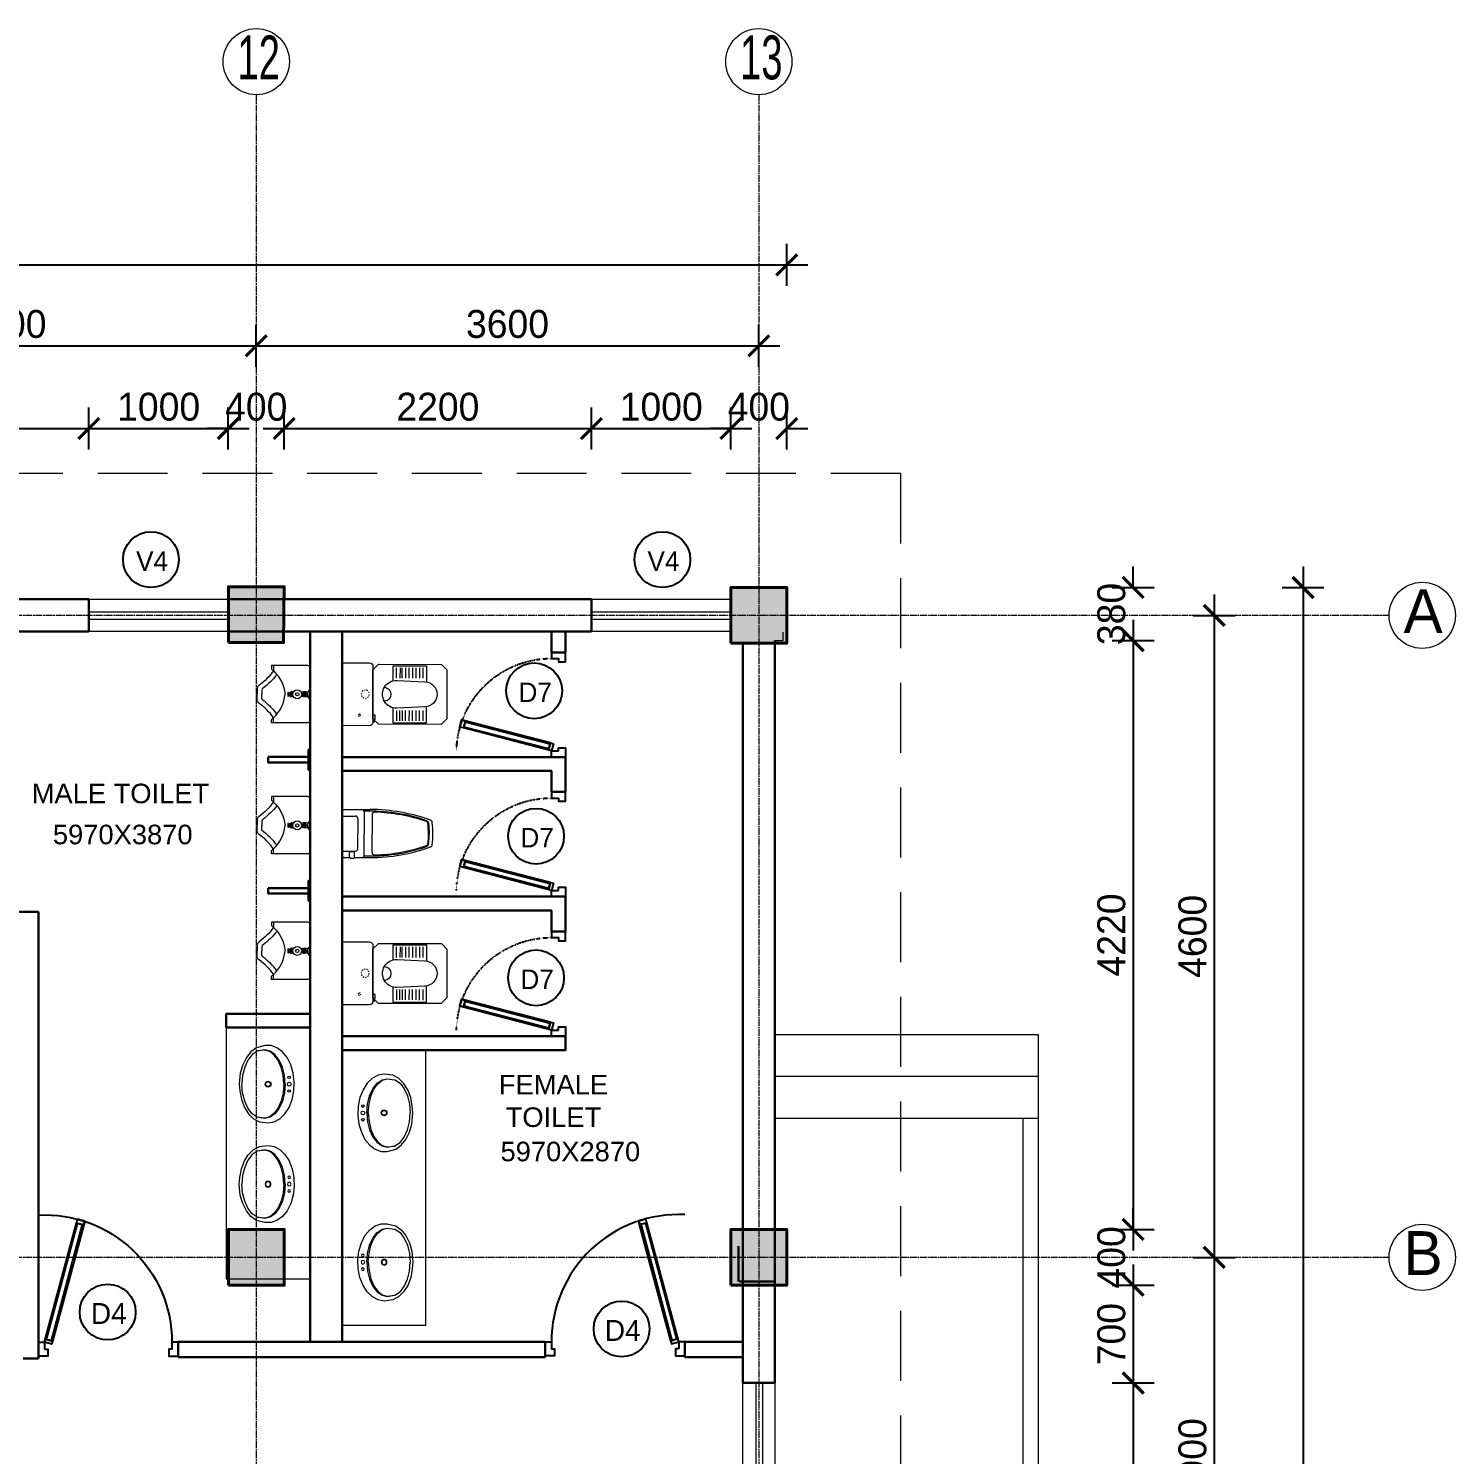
# Model space of a CAD drawing. Header units: inches. Extents: x -3071 to 2014935, y -37057 to 549694.
# Drawn here: x 1481718 to 1491939, y 427335 to 437552 of the extents above; entities that cross this region are included whole.
import ezdxf
from ezdxf.enums import TextEntityAlignment as Align

# ---------------------------------------------------------------- set-up
doc = ezdxf.new("R2010")
doc.units = ezdxf.units.IN
doc.header["$MEASUREMENT"] = 0
for name, pattern in [('ACAD_ISO08W100', [36, 24, -3, 6, -3]), ('DASHED', [0.75, 0.5, -0.25]), ('HIDDEN2', [0.1875, 0.125, -0.0625]), ('TRAZOS1', [0.15, 0.1, -0.05])]:
    doc.linetypes.add(name, pattern=pattern)
for name, color, linetype, lineweight in [('001-Archi- door window elevation', 92, 'Continuous', 25), ('001-Archi-Opening Tags', 14, 'Continuous', 25), ('001-Archi-sill', 22, 'Continuous', 15), ('002-Archi- Opening', 90, 'Continuous', 25), ('A .4 col', 5, 'Continuous', 40), ('A 0.09 Furniture', 30, 'Continuous', 5), ('A 0.13 dw', 3, 'Continuous', 13), ('A 0.13 fixed furniture', 10, 'Continuous', 13), ('A 0.13 IND DIM', 240, 'Continuous', 13), ('A 0.13parapet partition', 230, 'Continuous', 13), ('A 0.18 steps', 6, 'Continuous', 18), ('cen', 50, 'ACAD_ISO08W100', 5), ('dotted line', 1, 'DASHED', 9), ('Grid Tag', 6, 'Continuous', 20), ('p1 walls stone outline', 4, 'Continuous', 30), ('text', 7, 'Continuous', 25)]:
    doc.layers.add(name, color=color, linetype=linetype, lineweight=lineweight)
doc.styles.add('AERIAL', font='arial.ttf', dxfattribs={"height": 10})
doc.styles.add('Archi 100', font='GOTHIC.TTF', dxfattribs={"height": 200})
doc.styles.add('CG', font='GOTHIC.TTF', dxfattribs={"height": 40})
doc.styles.get("Standard").update_dxf_attribs({"font": 'GOTHIC.TTF'})
doc.dimstyles.new('Archi 100', dxfattribs={"dimtxt": 200, "dimasz": 150, "dimexe": 150, "dimexo": 300, "dimgap": 50, "dimtad": 1, "dimdec": 0, "dimrnd": 5, "dimzin": 0, "dimdsep": 46, "dimtxsty": 'Archi 100', "dimblk": 'ARCHTICK', "dimcen": 0.09, "dimdle": 150, "dimclrd": 256, "dimclre": 256, "dimclrt": 256, "dimadec": 0, "dimazin": 0, "dimtfac": 1, "dimtdec": 0, "dimtix": 1, "dimtofl": 0, "dimtmove": 0, "dimatfit": 3, "dimfxl": 150, "dimfxlon": 1, "dimtolj": 1, "dimtzin": 0, "dimlwd": -1, "dimlwe": -1, "dimarcsym": 0})

# ---------------------------------------------------------------- blocks, each defined once
blk = doc.blocks.new('grid')
at = {"layer": 'Grid Tag', "linetype": 'Continuous', "ltscale": 30}
blk.add_circle((51, 48), 264, dxfattribs=at)
blk.add_attdef('GRID', (-143, -93), '', height=200)
blk = doc.blocks.new('nd4 plan')
for p, q in [((669, 921, 0), (720, 935, 0)), ((676, 895, 0), (669, 921, 0)), ((727, 908, 0), (720, 935, 0)), ((684, 897, 0), (676, 895, 0)), ((676, 895, 0), (899, 63)), ((899, 63), (676, 895, 0)), ((684, 897, 0), (720, 906, 0)), ((906, 65), (684, 897, 0)), ((720, 906, 0), (727, 908, 0)), ((942, 75), (720, 906, 0)), ((956, 55), (727, 908, 0)), ((950, 77), (899, 63)), ((899, 63), (905, 41)), ((905, 41), (956, 55)), ((906, 65), (942, 75))]:
    blk.add_line(p, q)
for points in [[(956, 5), (933, 5), (933, -45), (1000, -45), (1000, 55), (956, 55), (727, 908), (720, 935), (669, 921), (676, 895), (899, 63), (899, 63), (905, 41), (956, 55)], [(942, 75), (720, 906), (684, 897), (906, 65)], [(0, -45), (0, 55), (44, 55), (44, 5), (67, 5), (67, -45)]]:
    blk.add_lwpolyline(points, close=True)
blk.add_arc((956, 55), 912, 87.2417, 179.9999)
blk = doc.blocks.new('ed 17')
for p, q in [((95, -116), (44, -130)), ((44, -130), (208, -761)), ((50, -152), (101, -138)), ((94, -140), (58, -150)), ((58, -150), (215, -759)), ((94, -140), (251, -750)), ((101, -138), (95, -116)), ((259, -748), (101, -138)), ((101, -138), (259, -748)), ((215, -759), (208, -761)), ((208, -761), (215, -788)), ((251, -750), (215, -759)), ((266, -774), (215, -788)), ((251, -750), (259, -748)), ((259, -748), (266, -774))]:
    blk.add_line(p, q)
for points in [[(44, -80), (67, -80), (67, -30), (0, -30), (0, -130), (44, -130), (208, -761), (215, -788), (266, -774), (259, -748), (101, -138), (101, -138), (95, -116), (44, -130)], [(58, -150), (215, -759), (251, -750), (94, -140)]]:
    blk.add_lwpolyline(points, close=True)
at = {"elevation": 0}
blk.add_lwpolyline([(750, -30), (750, -130), (706, -130), (706, -80), (683, -80), (683, -30)], close=True, dxfattribs=at)
at = {"linetype": 'TRAZOS1'}
blk.add_arc((28, -133), 678, 271.3504, 0.2643, dxfattribs=at)
blk = doc.blocks.new('basin oct')
for points in [[(-184, -326, 0), (-141, -318, 0), (-100, -296, 0), (-63, -261, 0), (-33, -214, 0), (-11, -158, 0), (1, -96, 0), (4, -32, 0), (-4, 32, 0), (-21, 91, 0), (-47, 143, 0), (-81, 184, 0), (-120, 213, 0), (-162, 228, 0), (-206, 228, 0), (-267, 213, 0), (-306, 184, 0), (-339, 143, 0), (-365, 91, 0), (-383, 32, 0), (-390, -48, 0), (-386, -96, 0), (-375, -158, 0), (-353, -214, 0), (-323, -261, 0), (-287, -296, 0), (-246, -318, 0), (-184, -326, 0)], [(-61, -48, 0), (-66, 15, 0), (-80, 74, 0), (-103, 125, 0), (-134, 164, 0), (-169, 188, 0), (-207, 197, 0), (-262, 188, 0), (-298, 164, 0), (-328, 125, 0), (-351, 74, 0), (-366, 15, 0), (-371, -48, 0)], [(-71, -48, 0), (-76, 14, 0), (-90, 72, 0), (-111, 122, 0), (-139, 160, 0), (-171, 186, 0), (-207, 196, 0), (-260, 190, 0)], [(-61, -48, 0), (-66, -111, 0), (-80, -170, 0), (-103, -221, 0), (-134, -260, 0), (-169, -284, 0), (-207, -293, 0), (-262, -284, 0), (-298, -260, 0), (-328, -221, 0), (-351, -170, 0), (-366, -111, 0), (-371, -48, 0)], [(-71, -48, 0), (-76, -110, 0), (-90, -168, 0), (-111, -218, 0), (-139, -256, 0), (-171, -282, 0), (-207, -291, 0), (-260, -285, 0)]]:
    blk.add_polyline3d(points)
for centre, radius in [((-32, 1), 9.35), ((-184, -48), 20.7), ((-184, -48), 17.2), ((-32, -48), 13.2), ((-32, -97), 9.35)]:
    blk.add_circle(centre, radius)
blk = doc.blocks.new('pan oct')
at = {"linetype": 'Continuous'}
for p, q in [((-579, 115), (-579, 190)), ((-554, 190), (-554, 115)), ((-529, 115), (-529, 190)), ((-504, 190), (-504, 115)), ((-479, 115), (-479, 190)), ((-454, 190), (-454, 115)), ((-429, 115), (-429, 190)), ((-414, 190), (-414, 115)), ((-389, 115), (-389, 190)), ((-579, -115), (-579, -190)), ((-554, -190), (-554, -115)), ((-529, -115), (-529, -190)), ((-504, -190), (-504, -115)), ((-479, -115), (-479, -190)), ((-454, -190), (-454, -115)), ((-429, -115), (-429, -190)), ((-414, -190), (-414, -115)), ((-389, -115), (-389, -190))]:
    blk.add_line(p, q, dxfattribs=at)
at = {"color": 0}
for p, q in [((-237, -150), (-221, -150)), ((-237, -181), (-237, -150)), ((-231, -181), (-237, -181)), ((-231, -181), (-223, -181)), ((-231, -198), (-231, -181)), ((-223, -198), (-231, -198)), ((-223, -181), (-223, -198)), ((-221, -181), (-223, -181))]:
    blk.add_line(p, q, dxfattribs=at)
at = {"linetype": 'Continuous'}
blk.add_lwpolyline([(-710, 215), (-750, 175), (-750, -175), (-710, -215), (-260, -215), (-221, -175), (-220, 175), (-260, 215)], close=True, dxfattribs=at)
for points in [[(-364, 97), (-364, 205), (-604, 205), (-604, 89)], [(-364, -96), (-364, -205), (-604, -205), (-604, -88)]]:
    blk.add_lwpolyline(points, dxfattribs=at)
blk.add_lwpolyline([(0, -225), (0, 225), (-195, 225, 0.424725), (-220, 200), (-221, -200, 0.404218), (-195, -225)], format="xyb", close=True)
blk.add_lwpolyline([(-593, 90, 0.962251), (-593, -90), (-393, -100, 1.039201), (-393, 100)], format="xyb", close=True, dxfattribs=at)
blk.add_lwpolyline([(-303, 50, 0.935414), (-303, -50)], format="xyb", dxfattribs=at)
at = {"color": 0, "linetype": 'HIDDEN2', "extrusion": (0, 0, -1)}
for major_axis, start_param, end_param in [((-20.7, 20.7), -1.099557, -0.785398), ((-20.7, -20.7), 1.099557, 1.413717), ((-20.7, 20.7), 0.15708, 0.471239), ((-20.7, 20.7), 0.785398, 1.099557), ((-20.7, 20.7), 1.413717, 1.727876), ((-20.7, -20.7), 3.612832, 3.926991), ((-20.7, 20.7), 4.555309, 4.869469), ((-20.7, -20.7), 5.497787, 5.811946), ((-20.7, 20.7), 3.298672, 3.612832), ((-20.7, 20.7), 2.670354, 2.984513)]:
    blk.add_ellipse((-165, 1), major_axis=major_axis, ratio=1, start_param=start_param, end_param=end_param, dxfattribs=at)
at = {"color": 0, "extrusion": (0, 0, -1)}
for major_axis, start_param, end_param in [((-5.75, -5.73), 0, 0.785398), ((-5.75, -5.73), 1.570796, 2.356194), ((-5.73, 5.75), 3.141593, 3.926991), ((-5.75, -5.73), 3.141593, 3.926991)]:
    blk.add_ellipse((-124, -148), major_axis=major_axis, ratio=1, start_param=start_param, end_param=end_param, dxfattribs=at)
blk = doc.blocks.new('sa oct uni toi')
for p, q in [((-214, 420), (-214, 287)), ((-88, 458), (-200, 458)), ((-158, 439), (-158, 287)), ((0, 411), (-94, 411)), ((-89, 455), (-89, 420)), ((-60, 461), (-82, 461)), ((-60, 414), (-82, 414)), ((-82, 414), (-82, 411)), ((-60, 414), (-60, 411)), ((-19, 458), (-54, 458)), ((-53, 455), (-53, 420)), ((0, 439), (0, 287)), ((-113, 392), (-113, 287)), ((-214, 151), (-214, 287)), ((-158, 132), (-158, 287)), ((-113, 179), (-113, 287)), ((0, 132), (0, 287)), ((-19, 113), (-200, 113)), ((0, 160), (-94, 160))]:
    blk.add_line(p, q)
for centre, radius, start, end in [((-200, -804), 1262, 90, 110.0218), ((-200, -804), 1250, 88.0034, 109.0034), ((-200, -804), 1243, 91.5459, 109.0034), ((-233, 420), 18.9, 360, 91.5459), ((-139, 439), 18.9, 90, 180), ((-94, 392), 18.9, 90, 180), ((-82, 455), 6.31, 150, 180), ((-82, 420), 6.31, 180, 270), ((-82, 455), 6.31, 90, 150), ((-60, 455), 6.31, 30, 90), ((-60, 420), 6.31, 270, 360), ((-60, 455), 6.31, 360, 30), ((-19, 439), 18.9, 360, 90), ((-35, 287), 615, 172.6652, 179.9981), ((-626, 364), 18.9, 110.0218, 174.8892), ((-44, 287), 580, 172.6856, 179.998), ((-601, 359), 18.9, 109.0034, 174.9977), ((-44, 287), 575, 172.6683, 179.998), ((-601, 359), 12.6, 109.0034, 174.9977), ((15, 287), 665, 180.0016, 187.0523), ((-626, 207), 18.9, 185.1108, 249.9782), ((6, 287), 631, 180.0016, 187.0158), ((-601, 212), 18.9, 185.0023, 250.9966), ((7, 287), 625, 180.0016, 187.0303), ((-601, 212), 12.6, 185.0023, 250.9966), ((-200, 1375), 1262, 249.9782, 270), ((-200, 1375), 1250, 250.9966, 271.9966), ((-200, 1375), 1243, 250.9966, 268.4541), ((-233, 151), 18.9, 268.4541, 360), ((-139, 132), 18.9, 180, 270), ((-94, 179), 18.9, 180, 270), ((-19, 132), 18.9, 270, 360)]:
    blk.add_arc(centre, radius, start, end)
blk = doc.blocks.new('sa oct urinal')
blk.add_line((-15, -15), (-15, 15))
for points in [[(0, 0), (0, 188, 0.414214), (-17, 206), (-277, 206), (-277, 182, -0.020026), (-262, 168, -0.022693)], [(-262, 168, -0.078374), (-364, 65, 0.192205), (-380, 44), (-380, 0)], [(-238, 140, -0.056216), (-336, 44, 0.188991), (-346, 30), (-346, 0)], [(-261, 167, -0.187536), (-179, 0, -0.022252)], [(-262, -167, 0.077953), (-364, -65, -0.192205), (-380, -44), (-380, 0)], [(-238, -140, 0.056216), (-336, -44, -0.188991), (-346, -30), (-346, 0)], [(0, 0), (0, -188, -0.429045), (-17, -204), (-277, -204), (-277, -182, 0.020427), (-262, -167, 0.022693)], [(-263, -169, 0.190076), (-179, 0, 0.022253)], [(-155, 8), (-155, 14), (-158, 14, 0.162899), (-158, -13), (-155, -13)], [(-147, 8), (-147, 11, -0.414214), (-145, 13), (-141, 13, 0.375735), (-139, 15, 4.213531)], [(-147, -7), (-147, 8, -0.414214)], [(-139, 16, 0.623891), (-125, 16, 1.602844)], [(-125, 15), (-125, 16, 0.503615)], [(-125, -14), (-125, 15, 0.503615)], [(-15, 14), (-18, 14, 0.203421), (-58, 15, -0.239604), (-64, 15, 0.107469)], [(-139, -14, 0.309364), (-140, -13), (-145, -13, -0.414214), (-147, -11), (-147, -7, -0.414214)], [(-139, -16, -0.623891), (-125, -16, -1.602844)], [(-125, -16, -0.532145), (-139, -16, -0.623891)], [(-125, -16), (-125, -14, 0.503615)], [(-15, -14), (-18, -14, -0.203421), (-58, -15, 0.239604), (-64, -15, -0.107469)]]:
    blk.add_lwpolyline(points, format="xyb")
for points in [[(-263, 204), (-263, 169)], [(-155, -7), (-155, 8)], [(-147, 8), (-155, 8)], [(-139, 15), (-139, 16)], [(-139, -14), (-139, 15)], [(-125, 14), (-121, 14)], [(-3, 32), (-15, 15)], [(-3, 32), (-3, 0)], [(0, 0), (0, 32), (-3, 32)], [(0, 0), (0, -32), (-3, -32)], [(-155, -13), (-155, -7)], [(-147, -7), (-155, -7)], [(-139, -16), (-139, -14)], [(-125, -13), (-121, -13)], [(-3, -32), (-15, -15)], [(-3, -32), (-3, 0)], [(-263, -204), (-263, -169)]]:
    blk.add_lwpolyline(points)
blk.add_lwpolyline([(-125, 0, 0.075608), (-126, 4, 0.085896), (-127, 7, 0.106037), (-129, 9, 0.126576), (-132, 9, 0.126576), (-134, 9, 0.106037), (-137, 7, 0.085896), (-138, 4, 0.075608), (-139, 0, 0.075608), (-138, -3, 0.085896), (-137, -6, 0.106037), (-134, -8, 0.126576), (-132, -8, 0.126576), (-129, -8, 0.106037), (-127, -6, 0.085896), (-126, -3, 0.075608)], format="xyb", close=True)
for centre, radius in [((-92, 0), 32), ((-92, 0), 11.6), ((-40, 0), 14.1), ((-40, 0), 11.6), ((-40, 0), 5.7)]:
    blk.add_circle(centre, radius)
blk.add_arc((-132, 12), 8.07, 33.9611, 146.0389)
blk = doc.blocks.new('window tag')
blk.add_circle((0, 0), 200)
at = {"style": 'Archi 100', "flags": 1}
for tag, p in [('WIDTH', (15, 174.5)), ('HEIGHT', (-4.5, -348.5))]:
    blk.add_attdef(tag, p, '', height=200, dxfattribs=at)
at = {"style": 'Archi 100'}
blk.add_attdef('SYMBOL', text='', height=200, dxfattribs=at).set_placement((8, -10.5), align=Align.MIDDLE_CENTER)
blk = doc.blocks.new('ffwef')
at = {"layer": 'A 0.13 dw'}
for points in [[(1184596, 368096), (1184596, 367866), (1183596, 367866), (1183596, 368096)], [(1183596, 367953), (1184596, 367953), (1184596, 368003), (1183596, 368003)]]:
    blk.add_lwpolyline(points, close=True, dxfattribs=at)
blk = doc.blocks.new('W2')
at = {"layer": 'A 0.13 dw'}
for points in [[(143910, 195589), (143910, 195359), (142110, 195359), (142110, 195589)], [(142110, 195446), (143910, 195446), (143910, 195496), (142110, 195496)]]:
    blk.add_lwpolyline(points, close=True, dxfattribs=at)
blk = doc.blocks.new('_ArchTick')
at = {"color": 0, "linetype": 'ByBlock', "const_width": 0.15}
blk.add_lwpolyline([(-0.5, -0.5), (0.5, 0.5)], dxfattribs=at)
blk = doc.blocks.new('*D1682')
at = {"transparency": 16777216}
for p, q in [((1479949, 434536), (1479949, 434836)), ((1482150, 434536), (1482150, 434836)), ((1479799, 434686), (1482300, 434686))]:
    blk.add_line(p, q, dxfattribs=at)
at = {"layer": 'Defpoints', "color": 0, "transparency": 16777216}
for p in [(1482150, 434686), (1479949, 433547), (1482150, 433462)]:
    blk.add_point(p, dxfattribs=at)
at = {"transparency": 16777216, "xscale": 150, "yscale": 150, "zscale": 150, "rotation": 180}
blk.add_blockref('_ArchTick', (1479949, 434686), dxfattribs=at)
at = {"transparency": 16777216, "xscale": 150, "yscale": 150, "zscale": 150}
blk.add_blockref('_ArchTick', (1482150, 434686), dxfattribs=at)
at = {"transparency": 16777216, "insert": (1481050, 434841), "char_height": 200, "attachment_point": 5, "style": 'Archi 100'}
blk.add_mtext('\\A1;2200', dxfattribs=at)
blk = doc.blocks.new('*D1683')
at = {"transparency": 16777216}
for p, q in [((1482150, 434536), (1482150, 434836)), ((1483149, 434536), (1483149, 434836)), ((1482000, 434686), (1483299, 434686))]:
    blk.add_line(p, q, dxfattribs=at)
at = {"layer": 'Defpoints', "color": 0, "transparency": 16777216}
for p in [(1483149, 434686), (1483149, 433552), (1482150, 433462)]:
    blk.add_point(p, dxfattribs=at)
at = {"transparency": 16777216, "xscale": 150, "yscale": 150, "zscale": 150, "rotation": 180}
blk.add_blockref('_ArchTick', (1482150, 434686), dxfattribs=at)
at = {"transparency": 16777216, "xscale": 150, "yscale": 150, "zscale": 150}
blk.add_blockref('_ArchTick', (1483149, 434686), dxfattribs=at)
at = {"transparency": 16777216, "insert": (1482650, 434841), "char_height": 200, "attachment_point": 5, "style": 'Archi 100'}
blk.add_mtext('\\A1;1000', dxfattribs=at)
blk = doc.blocks.new('*D1684')
at = {"transparency": 16777216}
for p, q in [((1483149, 434536), (1483149, 434836)), ((1483549, 434536), (1483549, 434836)), ((1483149, 434686), (1482999, 434686)), ((1483549, 434686), (1483699, 434686))]:
    blk.add_line(p, q, dxfattribs=at)
at = {"layer": 'Defpoints', "color": 0, "transparency": 16777216}
for p in [(1483549, 434686), (1483149, 433552), (1483549, 433552)]:
    blk.add_point(p, dxfattribs=at)
at = {"transparency": 16777216, "xscale": 150, "yscale": 150, "zscale": 150}
blk.add_blockref('_ArchTick', (1483149, 434686), dxfattribs=at)
at = {"transparency": 16777216, "xscale": 150, "yscale": 150, "zscale": 150, "rotation": 180}
blk.add_blockref('_ArchTick', (1483549, 434686), dxfattribs=at)
at = {"transparency": 16777216, "insert": (1483349, 434841), "char_height": 200, "attachment_point": 5, "style": 'Archi 100'}
blk.add_mtext('\\A1;400', dxfattribs=at)
blk = doc.blocks.new('*D1685')
at = {"transparency": 16777216}
for p, q in [((1483549, 434536), (1483549, 434836)), ((1485750, 434536), (1485750, 434836)), ((1483399, 434686), (1485900, 434686))]:
    blk.add_line(p, q, dxfattribs=at)
at = {"layer": 'Defpoints', "color": 0, "transparency": 16777216}
for p in [(1485750, 434686), (1483549, 433552), (1485750, 433462)]:
    blk.add_point(p, dxfattribs=at)
at = {"transparency": 16777216, "xscale": 150, "yscale": 150, "zscale": 150, "rotation": 180}
blk.add_blockref('_ArchTick', (1483549, 434686), dxfattribs=at)
at = {"transparency": 16777216, "xscale": 150, "yscale": 150, "zscale": 150}
blk.add_blockref('_ArchTick', (1485750, 434686), dxfattribs=at)
at = {"transparency": 16777216, "insert": (1484650, 434841), "char_height": 200, "attachment_point": 5, "style": 'Archi 100'}
blk.add_mtext('\\A1;2200', dxfattribs=at)
blk = doc.blocks.new('*D1686')
at = {"transparency": 16777216}
for p, q in [((1485750, 434536), (1485750, 434836)), ((1486749, 434536), (1486749, 434836)), ((1485600, 434686), (1486899, 434686))]:
    blk.add_line(p, q, dxfattribs=at)
at = {"layer": 'Defpoints', "color": 0, "transparency": 16777216}
for p in [(1486749, 434686), (1486749, 433547), (1485750, 433462)]:
    blk.add_point(p, dxfattribs=at)
at = {"transparency": 16777216, "xscale": 150, "yscale": 150, "zscale": 150, "rotation": 180}
blk.add_blockref('_ArchTick', (1485750, 434686), dxfattribs=at)
at = {"transparency": 16777216, "xscale": 150, "yscale": 150, "zscale": 150}
blk.add_blockref('_ArchTick', (1486749, 434686), dxfattribs=at)
at = {"transparency": 16777216, "insert": (1486250, 434841), "char_height": 200, "attachment_point": 5, "style": 'Archi 100'}
blk.add_mtext('\\A1;1000', dxfattribs=at)
blk = doc.blocks.new('*D1687')
at = {"transparency": 16777216}
for p, q in [((1486749, 434536), (1486749, 434836)), ((1487149, 434536), (1487149, 434836)), ((1486749, 434686), (1486599, 434686)), ((1487149, 434686), (1487299, 434686))]:
    blk.add_line(p, q, dxfattribs=at)
at = {"layer": 'Defpoints', "color": 0, "transparency": 16777216}
for p in [(1487149, 434686), (1486749, 433547), (1487149, 433547)]:
    blk.add_point(p, dxfattribs=at)
at = {"transparency": 16777216, "xscale": 150, "yscale": 150, "zscale": 150}
blk.add_blockref('_ArchTick', (1486749, 434686), dxfattribs=at)
at = {"transparency": 16777216, "xscale": 150, "yscale": 150, "zscale": 150, "rotation": 180}
blk.add_blockref('_ArchTick', (1487149, 434686), dxfattribs=at)
at = {"transparency": 16777216, "insert": (1486949, 434841), "char_height": 200, "attachment_point": 5, "style": 'Archi 100'}
blk.add_mtext('\\A1;400', dxfattribs=at)
blk = doc.blocks.new('*D1697')
at = {"transparency": 16777216}
for p, q in [((1479749, 435129), (1479749, 435429)), ((1483349, 435129), (1483349, 435429)), ((1479599, 435279), (1483499, 435279))]:
    blk.add_line(p, q, dxfattribs=at)
at = {"layer": 'Defpoints', "color": 0, "transparency": 16777216}
for p in [(1483349, 435279), (1479749, 433549), (1483349, 433552)]:
    blk.add_point(p, dxfattribs=at)
at = {"transparency": 16777216, "xscale": 150, "yscale": 150, "zscale": 150, "rotation": 180}
blk.add_blockref('_ArchTick', (1479749, 435279), dxfattribs=at)
at = {"transparency": 16777216, "xscale": 150, "yscale": 150, "zscale": 150}
blk.add_blockref('_ArchTick', (1483349, 435279), dxfattribs=at)
at = {"transparency": 16777216, "insert": (1481549, 435434), "char_height": 200, "attachment_point": 5, "style": 'Archi 100'}
blk.add_mtext('\\A1;3600', dxfattribs=at)
blk = doc.blocks.new('*D1698')
at = {"transparency": 16777216}
for p, q in [((1483349, 435129), (1483349, 435429)), ((1486949, 435129), (1486949, 435429)), ((1483199, 435279), (1487099, 435279))]:
    blk.add_line(p, q, dxfattribs=at)
at = {"layer": 'Defpoints', "color": 0, "transparency": 16777216}
for p in [(1486949, 435279), (1483349, 433552), (1486949, 433547)]:
    blk.add_point(p, dxfattribs=at)
at = {"transparency": 16777216, "xscale": 150, "yscale": 150, "zscale": 150, "rotation": 180}
blk.add_blockref('_ArchTick', (1483349, 435279), dxfattribs=at)
at = {"transparency": 16777216, "xscale": 150, "yscale": 150, "zscale": 150}
blk.add_blockref('_ArchTick', (1486949, 435279), dxfattribs=at)
at = {"transparency": 16777216, "insert": (1485149, 435434), "char_height": 200, "attachment_point": 5, "style": 'Archi 100'}
blk.add_mtext('\\A1;3600', dxfattribs=at)
blk = doc.blocks.new('*D1699')
at = {"transparency": 16777216}
for p, q in [((1448099, 435709), (1448099, 436009)), ((1487149, 435709), (1487149, 436009)), ((1447949, 435859), (1487299, 435859))]:
    blk.add_line(p, q, dxfattribs=at)
at = {"layer": 'Defpoints', "color": 0, "transparency": 16777216}
for p in [(1487149, 435859), (1448099, 433547), (1487149, 433547)]:
    blk.add_point(p, dxfattribs=at)
at = {"transparency": 16777216, "xscale": 150, "yscale": 150, "zscale": 150, "rotation": 180}
blk.add_blockref('_ArchTick', (1448099, 435859), dxfattribs=at)
at = {"transparency": 16777216, "xscale": 150, "yscale": 150, "zscale": 150}
blk.add_blockref('_ArchTick', (1487149, 435859), dxfattribs=at)
at = {"transparency": 16777216, "insert": (1467624, 436014), "char_height": 200, "attachment_point": 5, "style": 'Archi 100'}
blk.add_mtext('\\A1;39050', dxfattribs=at)
blk = doc.blocks.new('*D1756')
at = {"transparency": 16777216}
for p, q in [((1489630, 433547), (1489630, 433697)), ((1489480, 433547), (1489780, 433547)), ((1489480, 433166), (1489780, 433166)), ((1489630, 433166), (1489630, 433016))]:
    blk.add_line(p, q, dxfattribs=at)
at = {"layer": 'Defpoints', "color": 0, "transparency": 16777216}
for p in [(1487149, 433547), (1487149, 433166), (1489630, 433166)]:
    blk.add_point(p, dxfattribs=at)
at = {"transparency": 16777216, "xscale": 150, "yscale": 150, "zscale": 150}
for p, rotation in [((1489630, 433547), 270), ((1489630, 433166), 90)]:
    blk.add_blockref('_ArchTick', p, dxfattribs=dict(at, rotation=rotation))
at = {"transparency": 16777216, "insert": (1489475, 433357), "char_height": 200, "attachment_point": 5, "rotation": 90, "style": 'Archi 100'}
blk.add_mtext('\\A1;380', dxfattribs=at)
blk = doc.blocks.new('*D1757')
at = {"transparency": 16777216}
for p, q in [((1489630, 433316), (1489630, 428797)), ((1489480, 433166), (1489780, 433166)), ((1489480, 428947), (1489780, 428947))]:
    blk.add_line(p, q, dxfattribs=at)
at = {"layer": 'Defpoints', "color": 0, "transparency": 16777216}
for p in [(1487149, 433166), (1487149, 428947), (1489630, 428947)]:
    blk.add_point(p, dxfattribs=at)
at = {"transparency": 16777216, "xscale": 150, "yscale": 150, "zscale": 150}
for p, rotation in [((1489630, 433166), 90), ((1489630, 428947), 270)]:
    blk.add_blockref('_ArchTick', p, dxfattribs=dict(at, rotation=rotation))
at = {"transparency": 16777216, "insert": (1489475, 431057), "char_height": 200, "attachment_point": 5, "rotation": 90, "style": 'Archi 100'}
blk.add_mtext('\\A1;4220', dxfattribs=at)
blk = doc.blocks.new('*D1758')
at = {"transparency": 16777216}
for p, q in [((1489630, 428947), (1489630, 429097)), ((1489480, 428947), (1489780, 428947)), ((1489480, 428547), (1489780, 428547)), ((1489630, 428547), (1489630, 428397))]:
    blk.add_line(p, q, dxfattribs=at)
at = {"layer": 'Defpoints', "color": 0, "transparency": 16777216}
for p in [(1487149, 428947), (1487149, 428547), (1489630, 428547)]:
    blk.add_point(p, dxfattribs=at)
at = {"transparency": 16777216, "xscale": 150, "yscale": 150, "zscale": 150}
for p, rotation in [((1489630, 428947), 270), ((1489630, 428547), 90)]:
    blk.add_blockref('_ArchTick', p, dxfattribs=dict(at, rotation=rotation))
at = {"transparency": 16777216, "insert": (1489475, 428747), "char_height": 200, "attachment_point": 5, "rotation": 90, "style": 'Archi 100'}
blk.add_mtext('\\A1;400', dxfattribs=at)
blk = doc.blocks.new('*D1759')
at = {"transparency": 16777216}
for p, q in [((1489630, 428697), (1489630, 427697)), ((1489480, 428547), (1489780, 428547)), ((1489480, 427847), (1489780, 427847))]:
    blk.add_line(p, q, dxfattribs=at)
at = {"layer": 'Defpoints', "color": 0, "transparency": 16777216}
for p in [(1487149, 428547), (1487064, 427847), (1489630, 427847)]:
    blk.add_point(p, dxfattribs=at)
at = {"transparency": 16777216, "xscale": 150, "yscale": 150, "zscale": 150}
for p, rotation in [((1489630, 428547), 90), ((1489630, 427847), 270)]:
    blk.add_blockref('_ArchTick', p, dxfattribs=dict(at, rotation=rotation))
at = {"transparency": 16777216, "insert": (1489475, 428197), "char_height": 200, "attachment_point": 5, "rotation": 90, "style": 'Archi 100'}
blk.add_mtext('\\A1;700', dxfattribs=at)
blk = doc.blocks.new('*D1760')
at = {"transparency": 16777216}
for p, q in [((1489630, 427997), (1489630, 425897)), ((1489480, 427847), (1489780, 427847)), ((1489480, 426047), (1489780, 426047))]:
    blk.add_line(p, q, dxfattribs=at)
at = {"layer": 'Defpoints', "color": 0, "transparency": 16777216}
for p in [(1487064, 427847), (1487149, 426047), (1489630, 426047)]:
    blk.add_point(p, dxfattribs=at)
at = {"transparency": 16777216, "xscale": 150, "yscale": 150, "zscale": 150}
for p, rotation in [((1489630, 427847), 90), ((1489630, 426047), 270)]:
    blk.add_blockref('_ArchTick', p, dxfattribs=dict(at, rotation=rotation))
at = {"transparency": 16777216, "insert": (1489475, 426947), "char_height": 200, "attachment_point": 5, "rotation": 90, "style": 'Archi 100'}
blk.add_mtext('\\A1;1800', dxfattribs=at)
blk = doc.blocks.new('*D1773')
at = {"transparency": 16777216}
for p, q in [((1490211, 433497), (1490211, 428597)), ((1490061, 433347), (1490361, 433347)), ((1490061, 428747), (1490361, 428747))]:
    blk.add_line(p, q, dxfattribs=at)
at = {"layer": 'Defpoints', "color": 0, "transparency": 16777216}
for p in [(1486949, 433347), (1486949, 428747), (1490211, 428747)]:
    blk.add_point(p, dxfattribs=at)
at = {"transparency": 16777216, "xscale": 150, "yscale": 150, "zscale": 150}
for p, rotation in [((1490211, 433347), 90), ((1490211, 428747), 270)]:
    blk.add_blockref('_ArchTick', p, dxfattribs=dict(at, rotation=rotation))
at = {"transparency": 16777216, "insert": (1490056, 431047), "char_height": 200, "attachment_point": 5, "rotation": 90, "style": 'Archi 100'}
blk.add_mtext('\\A1;4600', dxfattribs=at)
blk = doc.blocks.new('*D1774')
at = {"transparency": 16777216}
for p, q in [((1490211, 428897), (1490211, 425697)), ((1490061, 428747), (1490361, 428747)), ((1490061, 425847), (1490361, 425847))]:
    blk.add_line(p, q, dxfattribs=at)
at = {"layer": 'Defpoints', "color": 0, "transparency": 16777216}
for p in [(1486949, 428747), (1486949, 425847), (1490211, 425847)]:
    blk.add_point(p, dxfattribs=at)
at = {"transparency": 16777216, "xscale": 150, "yscale": 150, "zscale": 150}
for p, rotation in [((1490211, 428747), 90), ((1490211, 425847), 270)]:
    blk.add_blockref('_ArchTick', p, dxfattribs=dict(at, rotation=rotation))
at = {"transparency": 16777216, "insert": (1490056, 427297), "char_height": 200, "attachment_point": 5, "rotation": 90, "style": 'Archi 100'}
blk.add_mtext('\\A1;2900', dxfattribs=at)
blk = doc.blocks.new('*D1777')
at = {"transparency": 16777216}
for p, q in [((1490847, 433697), (1490847, 416297)), ((1490697, 433547), (1490997, 433547)), ((1490697, 416447), (1490997, 416447))]:
    blk.add_line(p, q, dxfattribs=at)
at = {"layer": 'Defpoints', "color": 0, "transparency": 16777216}
for p in [(1487149, 433547), (1487149, 416447), (1490847, 416447)]:
    blk.add_point(p, dxfattribs=at)
at = {"transparency": 16777216, "xscale": 150, "yscale": 150, "zscale": 150}
for p, rotation in [((1490847, 433547), 90), ((1490847, 416447), 270)]:
    blk.add_blockref('_ArchTick', p, dxfattribs=dict(at, rotation=rotation))
at = {"transparency": 16777216, "insert": (1490692, 424997), "char_height": 200, "attachment_point": 5, "rotation": 90, "style": 'Archi 100'}
blk.add_mtext('\\A1;17100', dxfattribs=at)

msp = doc.modelspace()

# ---------------------------------------------------------------- hatches: boundary and pattern name
at = {"layer": 'A .4 col', "linetype": 'Continuous'}
h = msp.add_hatch(color=256, dxfattribs=at)
h.dxf.hatch_style = 1
h.paths.add_polyline_path([(1483149.45, 433151.67), (1483549.45, 433151.67), (1483549.45, 433551.67), (1483149.45, 433551.67)])
h = msp.add_hatch(color=256, dxfattribs=at)
h.dxf.hatch_style = 1
h.paths.add_polyline_path([(1486749.45, 433147.13), (1487149.45, 433147.13), (1487149.45, 433547.13), (1486749.45, 433547.13)])
h = msp.add_hatch(color=256, dxfattribs=at)
h.dxf.hatch_style = 1
h.paths.add_polyline_path([(1483149.45, 428547.13), (1483549.45, 428547.13), (1483549.45, 428947.13), (1483149.45, 428947.13)])
h = msp.add_hatch(color=256, dxfattribs=at)
h.dxf.hatch_style = 1
h.paths.add_polyline_path([(1486749.45, 428547.13), (1487149.45, 428547.13), (1487149.45, 428947.13), (1486749.45, 428947.13)])

# ---------------------------------------------------------------- linework, layer by layer
at = {"layer": '001-Archi-sill'}
msp.add_arc((1483724.45, 432367.63), 2.5, 90, 270, dxfattribs=at)
at = {"layer": 'A .4 col', "linetype": 'Continuous'}
for points in [[(1483149.45, 433151.67), (1483544.78, 433151.67), (1483549.45, 433551.67), (1483149.45, 433551.67)], [(1486749.45, 433147.13), (1487149.45, 433147.13), (1487149.45, 433547.13), (1486749.45, 433547.13)], [(1483149.45, 428547.13), (1483549.45, 428547.13), (1483549.45, 428947.13), (1483149.45, 428947.13)], [(1486749.45, 428547.13), (1487149.45, 428547.13), (1487149.45, 428947.13), (1486749.45, 428947.13)]]:
    msp.add_lwpolyline(points, close=True, dxfattribs=at)
at = {"layer": 'A 0.09 Furniture', "linetype": 'Continuous'}
msp.add_lwpolyline([(1483734.45, 430393.13), (1483134.45, 430393.13), (1483134.45, 428593.13), (1483734.45, 428593.13), (1483734.45, 430393.13)], dxfattribs=at)
msp.add_lwpolyline([(1484564.45, 428262.13), (1484564.45, 430232.13), (1483964.45, 430232.13), (1483964.45, 428262.13)], close=True, dxfattribs=at)
at = {"layer": 'A 0.13 fixed furniture'}
for p, q in [((1487124.45, 433166.3), (1487124.45, 433226.3)), ((1487064.45, 433166.3), (1487124.45, 433166.3)), ((1487064.45, 428906.3), (1487064.45, 430996.25))]:
    msp.add_line(p, q, dxfattribs=at)
at = {"layer": 'A 0.13parapet partition'}
for p, q in [((1488949.45, 430344.41), (1488949.45, 419135.14)), ((1488839.45, 429744.41), (1488839.45, 419245.14))]:
    msp.add_line(p, q, dxfattribs=at)
at = {"layer": 'A 0.18 steps'}
for p, q in [((1487064.45, 430344.41), (1488949.45, 430344.41)), ((1487064.45, 430044.41), (1488949.45, 430044.41)), ((1487064.45, 429744.41), (1488949.45, 429744.41))]:
    msp.add_line(p, q, dxfattribs=at)
at = {"layer": 'cen', "ltscale": 2}
for p, q in [((1483349.45, 437077.51), (1483349.45, 411992.49)), ((1486949.45, 437077.51), (1486949.45, 411992.49)), ((1491464.45, 433347.13), (1443784.45, 433347.13)), ((1491464.45, 428747.13), (1443784.45, 428747.13))]:
    msp.add_line(p, q, dxfattribs=at)
at = {"layer": 'dotted line', "ltscale": 1000}
for q in [(1472749.45, 434362.9), (1487964.45, 414917.09)]:
    msp.add_line((1487964.45, 434362.9), q, dxfattribs=at)
at = {"layer": 'p1 walls stone outline'}
for p, q in [((1483149.45, 433232.13), (1483149.45, 433547.13)), ((1482149.57, 433462.13), (1479945.77, 433462.13)), ((1482149.57, 433232.13), (1482149.57, 433462.13)), ((1484660.44, 433462.13), (1483149.45, 433462.13)), ((1483149.45, 433462.13), (1483149.45, 433232.13)), ((1485749.57, 433462.13), (1483149.45, 433462.13)), ((1485749.57, 433232.13), (1485749.57, 433462.13)), ((1480979.56, 433232.13), (1482149.57, 433232.13)), ((1484104.16, 433232.13), (1483149.45, 433232.13)), ((1483149.45, 433232.13), (1483349.45, 433232.13)), ((1483149.45, 433232.13), (1483734.45, 433232.13)), ((1483734.45, 433232.13), (1483734.45, 428142.13)), ((1483964.45, 433232.13), (1485749.57, 433232.13)), ((1483964.45, 428142.13), (1483964.45, 433232.13)), ((1484660.44, 433232.13), (1484334.16, 433232.13)), ((1486834.45, 427847.01), (1486834.45, 433147.13)), ((1487064.45, 431017.25), (1487064.45, 433166.3)), ((1486834.45, 433047.13), (1486834.45, 427847.01)), ((1487064.45, 428112.13), (1487064.45, 433047.13)), ((1487064.45, 431897.13), (1487064.45, 427847.01)), ((1481321.95, 431221.92), (1481789.45, 431221.92)), ((1481789.45, 431221.92), (1481789.45, 428199.92)), ((1486804.45, 428573.51), (1486804.45, 428827.44)), ((1486809.45, 428573.51), (1487054.45, 428573.51)), ((1481789.45, 428199.92), (1481789.45, 428199.92)), ((1481789.45, 428199.92), (1481789.45, 428022.36)), ((1483734.45, 428142.13), (1482789.45, 428142.13, 0)), ((1482789.45, 428142.13, 0), (1482789.45, 428032.13, 0)), ((1483734.45, 428142.13), (1485419.45, 428142.13)), ((1485419.45, 428032.13), (1485419.45, 428142.13)), ((1486419.45, 428142.13), (1486419.45, 428032.13)), ((1486419.45, 428142.13), (1486834.45, 428142.13)), ((1481789.45, 428022.36), (1481679.45, 428022.36)), ((1483734.45, 428032.13), (1482789.45, 428032.13, 0)), ((1483734.45, 428032.13), (1485419.45, 428032.13)), ((1486419.45, 428032.13), (1486834.45, 428032.13)), ((1486834.45, 427847.01), (1487064.45, 427847.01))]:
    msp.add_line(p, q, dxfattribs=at)
for points in [[(1484334.16, 433232.13), (1484334.16, 433232.13), (1484104.16, 433232.13), (1484104.16, 433232.13)], [(1483734.45, 432385.13), (1483724.45, 432385.13), (1483724.45, 432240.13), (1483734.45, 432240.13), (1483734.45, 432385.13)], [(1485564.45, 432332.13), (1485564.45, 432082.13), (1485464.45, 432082.13), (1485464.45, 432232.13), (1483964.45, 432232.13), (1483964.45, 432332.13), (1485564.45, 432332.13)], [(1483734.45, 431445.63), (1483724.45, 431445.63), (1483724.45, 431300.63), (1483734.45, 431300.63), (1483734.45, 431445.63)], [(1485564.45, 431332.13), (1485564.45, 431082.13), (1485464.45, 431082.13), (1485464.45, 431232.13), (1483964.45, 431232.13), (1483964.45, 431332.13), (1485564.45, 431332.13)], [(1483734.45, 430493.13), (1483134.45, 430493.13), (1483134.45, 430393.13), (1483734.45, 430393.13), (1483734.45, 430493.13)], [(1485564.45, 430332.13), (1485564.45, 430232.05), (1485464.45, 430232.05), (1485464.45, 430232.13), (1483964.45, 430232.13), (1483964.45, 430332.13), (1485564.45, 430332.13)], [(1487064.45, 427847.01), (1487064.45, 428112.13)]]:
    msp.add_lwpolyline(points, dxfattribs=at)
for points in [[(1485564.45, 433082.13), (1485464.45, 433082.13), (1485464.45, 433232.13), (1485564.45, 433232.13)], [(1483434.45, 432332.63), (1483434.45, 432292.63), (1483724.45, 432292.63), (1483724.45, 432332.63)], [(1483434.45, 431393.13), (1483434.45, 431353.13), (1483724.45, 431353.13), (1483724.45, 431393.13)]]:
    msp.add_lwpolyline(points, close=True, dxfattribs=at)
for centre in [(1483724.45, 432257.63), (1483724.45, 431428.13), (1483724.45, 431318.13)]:
    msp.add_arc(centre, 2.5, 90, 270, dxfattribs=at)

# ---------------------------------------------------------------- block references
ref = msp.add_blockref('grid', (1483303.22, 437271.7), dxfattribs=dict(xscale=0.8987445155798923, yscale=0.8987445155798923, zscale=0.8987445155798923))
ref.add_attrib('GRID', '12', (1483214.69, 437187.91), dxfattribs={"height": 314.561, "width": 0.65})
ref = msp.add_blockref('grid', (1486903.22, 437271.7), dxfattribs=dict(xscale=0.8987445155798923, yscale=0.8987445155798923, zscale=0.8987445155798923))
ref.add_attrib('GRID', '13', (1486814.69, 437187.91), dxfattribs={"height": 314.561, "width": 0.65})
ref = msp.add_blockref('grid', (1491655.51, 433304.02), dxfattribs=dict(xscale=0.8987445155798923, yscale=0.8987445155798923, zscale=0.8987445155798923))
ref.add_attrib('GRID', 'A', (1491566.98, 433220.24), dxfattribs={"height": 314.56})
ref = msp.add_blockref('grid', (1491655.51, 428704.02), dxfattribs=dict(xscale=0.8987445155798923, yscale=0.8987445155798923, zscale=0.8987445155798923))
ref.add_attrib('GRID', 'B', (1491566.98, 428620.24), dxfattribs={"height": 314.56})
at = {"layer": '001-Archi- door window elevation', "color": 2}
for p in [(298553.51, 65366.63), (302153.51, 65366.63)]:
    msp.add_blockref('ffwef', p, dxfattribs=at)
at = {"layer": '001-Archi-Opening Tags'}
ref = msp.add_blockref('window tag', (1482594.9, 433746.66), dxfattribs=at)
ref.add_attrib('SYMBOL', 'V4', dxfattribs={"layer": '0', "height": 140, "style": 'CG'}).set_placement((1482602.9, 433736.16), align=Align.MIDDLE_CENTER)
ref = msp.add_blockref('window tag', (1486258.03, 433746.66), dxfattribs=at)
ref.add_attrib('SYMBOL', 'V4', dxfattribs={"layer": '0', "height": 140, "style": 'CG'}).set_placement((1486266.03, 433736.16), align=Align.MIDDLE_CENTER)
ref = msp.add_blockref('window tag', (1485339.28, 432806.53), dxfattribs=at)
ref.add_attrib('SYMBOL', 'D7', dxfattribs={"layer": '0', "height": 140, "style": 'CG'}).set_placement((1485347.28, 432796.03), align=Align.MIDDLE_CENTER)
ref = msp.add_blockref('window tag', (1485353.09, 431764.44), dxfattribs=at)
ref.add_attrib('SYMBOL', 'D7', dxfattribs={"layer": '0', "height": 140, "style": 'CG'}).set_placement((1485361.09, 431753.94), align=Align.MIDDLE_CENTER)
ref = msp.add_blockref('window tag', (1485353.09, 430750.03), dxfattribs=at)
ref.add_attrib('SYMBOL', 'D7', dxfattribs={"layer": '0', "height": 140, "style": 'CG'}).set_placement((1485361.09, 430739.53), align=Align.MIDDLE_CENTER)
ref = msp.add_blockref('window tag', (1482284.86, 428355.2, 0), dxfattribs=at)
ref.add_attrib('SYMBOL', 'D4', dxfattribs={"layer": '0', "height": 150, "style": 'CG'}).set_placement((1482292.86, 428344.7, 0), align=Align.MIDDLE_CENTER)
ref = msp.add_blockref('window tag', (1485966.29, 428234.08), dxfattribs=at)
ref.add_attrib('SYMBOL', 'D4', dxfattribs={"layer": '0', "height": 150, "style": 'CG'}).set_placement((1485974.29, 428223.58), align=Align.MIDDLE_CENTER)
at = {"layer": '002-Archi- Opening', "xscale": -1}
for name, p, rotation in [('ed 17', (1485594.45, 432332.13, 0), 270), ('ed 17', (1485594.45, 431332.13, 0), 270), ('ed 17', (1485594.45, 430332.13, 0), 270), ('nd4 plan', (1482789.45, 428084.63, 0), 2.090197974702335e-05)]:
    msp.add_blockref(name, p, dxfattribs=dict(at, rotation=rotation))
at = {"layer": '002-Archi- Opening'}
msp.add_blockref('nd4 plan', (1485419.45, 428087.13), dxfattribs=at)
at = {"layer": 'A 0.09 Furniture', "linetype": 'Continuous'}
for name, p in [('sa oct urinal', (1483734.45, 432781.63)), ('sa oct urinal', (1483734.45, 431842.13)), ('sa oct urinal', (1483734.45, 430943.13)), ('basin oct', (1483617.38, 430036.03))]:
    msp.add_blockref(name, p, dxfattribs=at)
at = {"layer": 'A 0.09 Furniture', "linetype": 'Continuous', "xscale": -1}
for name, p, rotation in [('pan oct', (1483964.45, 432782.13), 359.8947802630151), ('pan oct', (1483964.45, 430782.13), 359.8947802630151), ('basin oct', (1483617.38, 429223.67), 180)]:
    msp.add_blockref(name, p, dxfattribs=dict(at, rotation=rotation))
at = {"layer": 'A 0.09 Furniture', "linetype": 'Continuous', "rotation": 180}
for name, p in [('sa oct uni toi', (1483964.64, 432069.2)), ('basin oct', (1484080.86, 429734.21))]:
    msp.add_blockref(name, p, dxfattribs=at)
at = {"layer": 'A 0.09 Furniture', "linetype": 'Continuous', "xscale": -1}
msp.add_blockref('basin oct', (1484080.86, 428760.04), dxfattribs=at)
at = {"layer": 'A 0.13 IND DIM', "rotation": 90}
msp.add_blockref('W2', (1682423.05, 283936.86), dxfattribs=at)

# ---------------------------------------------------------------- texts
at = {"layer": 'text', "char_height": 140, "attachment_point": 1, "style": 'AERIAL'}
for s, width, insert in [('\\pxqc;MALE TOILET', 2139.2451, (1481306.54, 432141.07)), ('\\pxqc;5970X3870', 1416.6009, (1481684.45, 431847.04)), ('\\pxqc;FEMALE \\PTOILET', 2139.2451, (1484408.4, 430054.92)), ('\\pxqc;5970X2870', 1416.6009, (1484890.69, 429575.62, 0))]:
    msp.add_mtext_dynamic_manual_height_columns(s, width=width, gutter_width=1000, heights=[1506.47], dxfattribs=dict(at, insert=insert))

# ---------------------------------------------------------------- dimensions: what is measured, and where the dimension line sits
for base, p1, p2, picture, middle in [((1487149.45, 435858.53), (1448099.45, 433547.13), (1487149.45, 433547.13), '*D1699', (1467624.45, 436013.56)), ((1483349.45, 435278.67), (1479749.45, 433549.46), (1483349.45, 433551.67), '*D1697', (1481549.45, 435433.7)), ((1486949.45, 435278.67), (1483349.45, 433551.67), (1486949.45, 433547.13), '*D1698', (1485149.45, 435433.7))]:
    dim = msp.add_linear_dim(base=base, p1=p1, p2=p2, dimstyle='Archi 100')
    dim.commit()
    dim.dimension.update_dxf_attribs({"geometry": picture, "text_midpoint": middle})
for base, p1, p2, picture, middle in [((1482149.57, 434686.37), (1479949.45, 433547.13), (1482149.57, 433462.13), '*D1682', (1481049.51, 434841.4)), ((1483149.45, 434686.37), (1482149.57, 433462.13), (1483149.45, 433551.67), '*D1683', (1482649.51, 434841.4)), ((1483549.45, 434686.37), (1483149.45, 433551.67), (1483549.45, 433551.67), '*D1684', (1483349.45, 434841.4)), ((1485749.57, 434686.37), (1483549.45, 433551.67), (1485749.57, 433462.13), '*D1685', (1484649.51, 434841.4)), ((1486749.45, 434686.37), (1485749.57, 433462.13), (1486749.45, 433547.13), '*D1686', (1486249.51, 434841.4)), ((1487149.45, 434686.37), (1486749.45, 433547.13), (1487149.45, 433547.13), '*D1687', (1486949.45, 434841.4))]:
    dim = msp.add_linear_dim(base=base, p1=p1, p2=p2, dimstyle='Archi 100', override={"dimtmove": 1})
    dim.commit()
    dim.dimension.update_dxf_attribs({"geometry": picture, "text_midpoint": middle})
for base, p1, p2, picture, middle in [((1489629.63, 433166.3), (1487149.45, 433547.13), (1487149.45, 433166.3), '*D1756', (1489474.6, 433356.72)), ((1490847.27, 416447.13), (1487149.45, 433547.13), (1487149.45, 416447.13), '*D1777', (1490692.24, 424997.13)), ((1490210.71, 428747.13), (1486949.45, 433347.13), (1486949.45, 428747.13), '*D1773', (1490055.68, 431047.13))]:
    dim = msp.add_linear_dim(base=base, p1=p1, p2=p2, angle=90, dimstyle='Archi 100')
    dim.commit()
    dim.dimension.update_dxf_attribs({"geometry": picture, "text_midpoint": middle})
for base, p1, p2, picture, middle in [((1489629.63, 428947.13), (1487149.45, 433166.3), (1487149.45, 428947.13), '*D1757', (1489474.6, 431056.72)), ((1489629.63, 428547.13), (1487149.45, 428947.13), (1487149.45, 428547.13), '*D1758', (1489474.6, 428747.13)), ((1490210.71, 425847.13), (1486949.45, 428747.13), (1486949.45, 425847.13), '*D1774', (1490055.68, 427297.13)), ((1489629.63, 427847.01), (1487149.45, 428547.13), (1487064.45, 427847.01), '*D1759', (1489474.6, 428197.07)), ((1489629.63, 426047.13), (1487064.45, 427847.01), (1487149.45, 426047.13), '*D1760', (1489474.6, 426947.07))]:
    dim = msp.add_linear_dim(base=base, p1=p1, p2=p2, angle=90, dimstyle='Archi 100', override={"dimtmove": 1})
    dim.commit()
    dim.dimension.update_dxf_attribs({"geometry": picture, "text_midpoint": middle})

doc.saveas('drawing.dxf')
